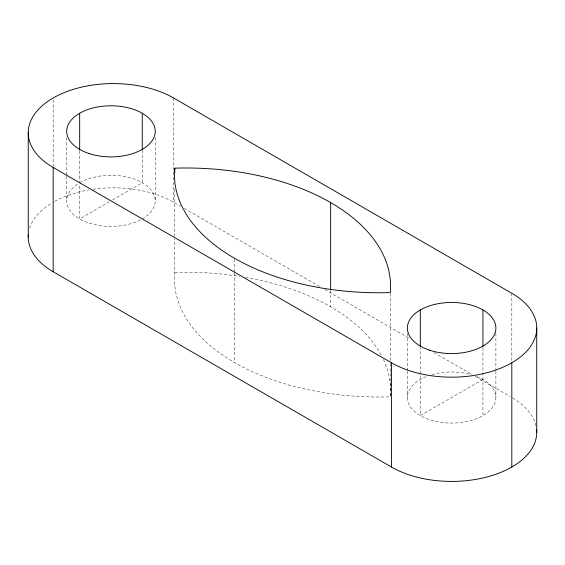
<?xml version="1.0" encoding="UTF-8"?>
<svg xmlns="http://www.w3.org/2000/svg" width="565" height="565" viewBox="0 0 565 565"><rect width="100%" height="100%" fill="white"/><g stroke="black" fill="none" stroke-linecap="round" stroke-linejoin="round"><path stroke-width="0.42" stroke-dasharray="2.83 2.12" d="M109.433 201.719L79.665 218.909L79.665 184.6M112.492 199.961L142.26 182.77L142.26 151.095M482.927 379.454L420.332 415.593L420.332 347.779M92.999 189.261A85.117 49.141 0 0 1 173.561 202.228L180.433 206.197M184.246 208.4L320.164 286.872M324.748 289.513L408.735 338.011M433.934 352.553L471.351 374.157M475.165 376.361L510.294 396.637M511.819 293.27L511.819 361.607M495.893 333.301L495.893 370.252M495.893 371.127L495.893 397.52M482.927 347.779L482.927 415.593M407.365 333.301L407.365 370.252M407.365 371.127L407.365 397.52M390.238 293.454L390.238 362.659M390.238 363.535L390.238 396.828A204.509 118.071 0 0 1 174.762 272.422L174.762 239.136M330.652 290.184L330.652 306.823M234.348 259.053L234.348 272.189M234.348 273.065L234.348 362.426M174.762 189.197L174.762 238.261M173.561 97.978L173.561 202.228M155.227 137.5L155.227 200.836M79.665 151.095L79.665 181.888M66.698 137.5L66.698 175.327M66.698 176.202L66.698 200.836M53.181 99.73L53.181 166.308M512.603 397.979A85.117 49.141 0 0 1 536.023 425.855M29.627 228.182A85.117 49.141 0 0 1 52.397 202.687M54.628 201.415A85.117 49.141 0 0 1 88.867 189.918M174.762 272.422A204.509 118.071 0 0 1 239.482 276.349M245.514 277.344A204.509 118.071 0 0 1 381.509 355.604M383.409 359.389A204.509 118.071 0 0 1 390.238 396.828M79.665 182.77A44.261 25.552 0 0 1 153.511 193.795A44.261 25.552 0 0 1 100.994 225.739A44.261 25.552 0 0 1 78.076 183.731M477.008 376.587A44.261 25.552 0 0 1 484.699 414.505A44.261 25.552 0 0 1 418.566 414.505A44.261 25.552 0 0 1 426.25 376.587M431.844 374.666A44.261 25.552 0 0 1 471.415 374.666"/><path stroke-width="0.85" d="M511.819 362.772A85.117 49.141 0 0 0 511.819 293.27L173.561 97.978A85.117 49.141 0 0 0 53.181 97.978A85.117 49.141 0 0 0 53.181 167.48L391.439 362.772A85.117 49.141 0 0 0 511.819 362.772L511.819 467.022M28.356 234.567A85.117 49.141 0 0 0 53.181 271.73L391.439 467.022A85.117 49.141 0 0 0 486.126 477.199A85.117 49.141 0 0 0 536.644 429.859M536.75 328.018L536.75 432.274M482.927 309.952L482.927 346.903M420.332 309.952L420.332 346.903M391.439 362.772L391.439 467.022M330.652 202.574L330.652 289.301M174.762 168.172A204.509 118.071 0 0 1 390.238 292.578A204.509 118.071 0 0 1 174.762 168.172L174.762 172.551M142.26 113.268L142.26 150.219M79.665 113.268L79.665 150.219M53.181 167.48L53.181 271.73M28.25 132.726L28.25 236.982M88.832 153.468A44.261 25.552 0 0 0 155.227 131.341A44.261 25.552 0 0 0 88.832 109.207A44.261 25.552 0 0 0 88.832 153.468M429.499 350.152A44.261 25.552 0 0 0 495.893 328.018A44.261 25.552 0 0 0 429.499 305.891A44.261 25.552 0 0 0 429.499 350.152"/></g></svg>
